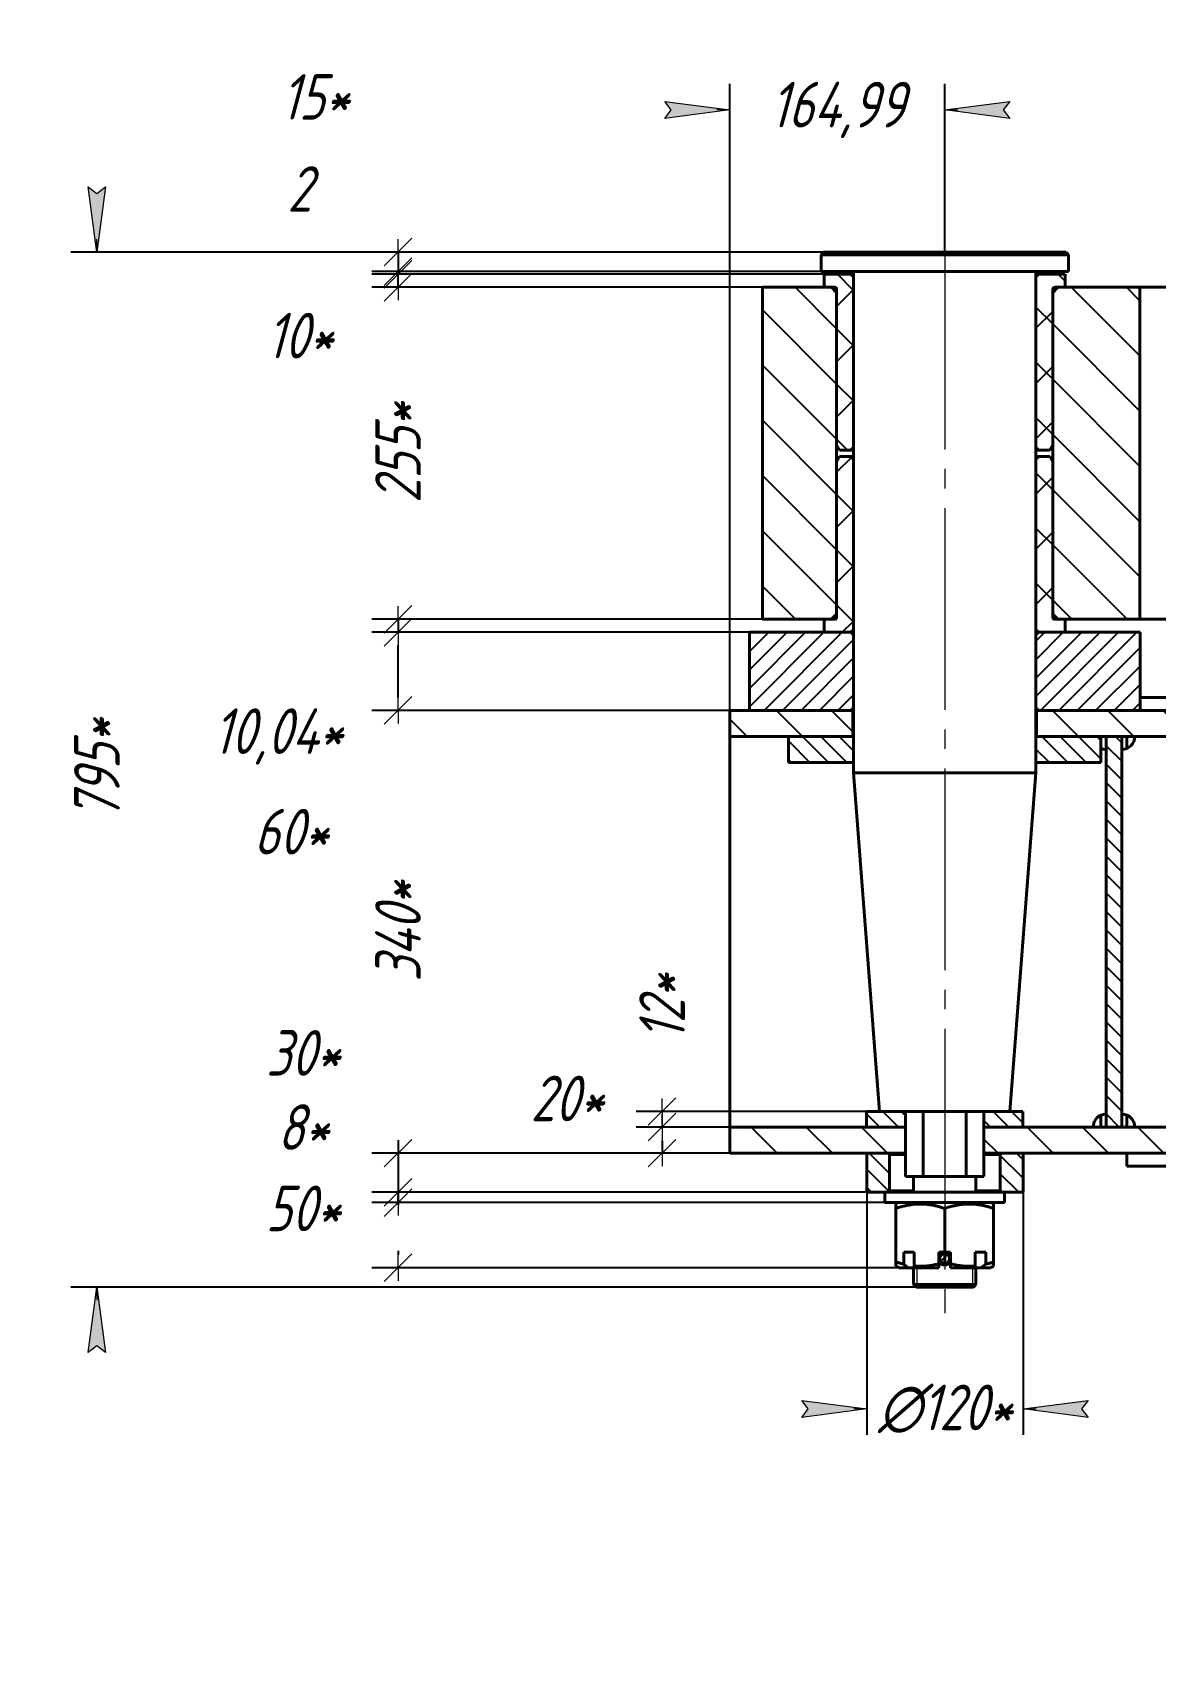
# Model space of a CAD drawing. Header units: millimetres. Extents: x 0 to 841, y 0 to 594.
# Drawn here: x 543.7 to 629.9, y 318.3 to 444 of the extents above; entities that cross this region are included whole.
import ezdxf

# ---------------------------------------------------------------- set-up
doc = ezdxf.new("R2010")
doc.units = ezdxf.units.MM
for name, pattern in [('K5LT_AXLED', [19.99626350402832, 15.49626350402832, -1.5, 1.5, -1.5]), ('K5LT_BASIC', [0]), ('K5LT_THIN', [0])]:
    doc.linetypes.add(name, pattern=pattern)
doc.layers.add('Системный слой', color=7, linetype='Continuous')
doc.styles.add('KDIMTEXTSTYLE', font='GOST_AU.SHX', dxfattribs={"width": 0.96, "oblique": 15, "height": 5})
doc.dimstyles.new('KDIMSTYLE (0.10)', dxfattribs={"dimtxt": 5, "dimasz": 1, "dimexe": 2, "dimexo": 0.0625, "dimgap": 1, "dimtad": 1, "dimlfac": 10, "dimtxsty": 'KDIMTEXTSTYLE', "dimsah": 1, "dimcen": 0.09, "dimdle": 1, "dimadec": 0, "dimazin": 0, "dimtfac": 0.667, "dimtmove": 0, "dimatfit": 3, "dimfxl": 1, "dimtvp": 1, "dimtolj": 1, "dimtzin": 0, "dimarcsym": 0})
pattern_1 = [(135, (0, 0), (-0.7071067811865476, -0.7071067811865475), [])]
pattern_2 = [(135, (0, 0), (-2.121320343559643, -2.121320343559642), [])]
pattern_3 = [(45, (0, 0), (-2.121320343559643, 2.121320343559643), []), (135, (0, 0), (-2.121320343559643, -2.121320343559642), [])]

# ---------------------------------------------------------------- blocks, each defined once
blk = doc.blocks.new('U604')
at = {"layer": 'Системный слой', "color": 150, "linetype": 'K5LT_BASIC', "lineweight": 40, "true_color": 0x0080ff}
for p, q in [((609.9824964938376, 353.9140062502722), (609.982266411912, 353.736290754435)), ((609.982730612839, 354.030351079581), (609.9824964938376, 353.9140062502722)), ((609.9829673925478, 354.0712271322868), (609.982730612839, 354.030351079581)), ((609.9832044392383, 354.0305269236929), (609.9829673925478, 354.0712271322868)), ((609.9834388172602, 353.9141714014526), (609.9832044392383, 354.0305269236929)), ((609.9836691570817, 353.736290754435), (609.9834388172602, 353.9141714014526))]:
    blk.add_line(p, q, dxfattribs=at)
blk = doc.blocks.new('U605')
at = {"layer": 'Системный слой', "color": 150, "linetype": 'K5LT_BASIC', "lineweight": 40, "true_color": 0x0080ff}
for p, q in [((613.403625024394, 350.2613383481492), (613.4849591561409, 350.2604210541931)), ((613.4849591561409, 350.2604210541931), (613.5599782823479, 350.2562277893883)), ((613.5599782823479, 350.2562277893883), (613.6244571879242, 350.244086505656))]:
    blk.add_line(p, q, dxfattribs=at)
blk = doc.blocks.new('U606')
at = {"layer": 'Системный слой', "color": 150, "linetype": 'K5LT_BASIC', "lineweight": 40, "true_color": 0x0080ff}
for p, q in [((613.4008560385176, 349.5113617981105), (613.4821947262149, 349.5116784882807)), ((613.4821947262149, 349.5116784882807), (613.557242770612, 349.5153176905746)), ((613.557242770612, 349.5153176905746), (613.6218095706502, 349.5269825250742))]:
    blk.add_line(p, q, dxfattribs=at)
blk = doc.blocks.new('U607')
at = {"layer": 'Системный слой', "color": 150, "linetype": 'K5LT_BASIC', "lineweight": 40, "true_color": 0x0080ff}
for p, q in [((613.9066748716086, 349.5140556906243), (613.8424779805881, 349.5261677959586)), ((613.9813377985685, 349.5098487938144), (613.9066748716086, 349.5140556906243)), ((614.0623111284563, 349.5089205012624), (613.9813377985685, 349.5098487938144))]:
    blk.add_line(p, q, dxfattribs=at)
blk = doc.blocks.new('U608')
at = {"layer": 'Системный слой', "color": 150, "linetype": 'K5LT_BASIC', "lineweight": 40, "true_color": 0x0080ff}
for p, q in [((613.9094101756358, 350.2549095158586), (613.8451255978622, 350.2432717765345)), ((613.9841021312292, 350.2585649799909), (613.9094101756358, 350.2549095158586)), ((614.0650801081925, 350.2588953326511), (613.9841021312292, 350.2585649799909))]:
    blk.add_line(p, q, dxfattribs=at)
blk = doc.blocks.new('U609')
at = {"layer": 'Системный слой', "color": 150, "linetype": 'K5LT_BASIC', "lineweight": 40, "true_color": 0x0080ff}
for p, q in [((606.6829702270766, 391.9794804204255), (606.7329675877276, 391.9794804204255)), ((620.7329675877276, 391.9794804204255), (620.7829649483784, 391.9794804204255))]:
    blk.add_line(p, q, dxfattribs=at)
blk = doc.blocks.new('U610')
at = {"layer": 'Системный слой', "color": 150, "linetype": 'K5LT_BASIC', "lineweight": 40, "true_color": 0x0080ff}
for p, q in [((606.7329675877276, 425.4794804204708), (606.5329701720901, 425.4794804204708)), ((620.932965003365, 425.4794804204708), (620.7329675877276, 425.4794804204708))]:
    blk.add_line(p, q, dxfattribs=at)
blk = doc.blocks.new('U611')
at = {"layer": 'Системный слой', "color": 150, "linetype": 'K5LT_BASIC', "lineweight": 40, "true_color": 0x0080ff}
for p, q in [((606.7329675877276, 411.9794804204708), (606.5329701720901, 411.9794804204708)), ((620.932965003365, 411.9794804204708), (620.7329675877276, 411.9794804204708))]:
    blk.add_line(p, q, dxfattribs=at)
blk = doc.blocks.new('U612')
at = {"layer": 'Системный слой', "color": 150, "linetype": 'K5LT_BASIC', "lineweight": 40, "true_color": 0x0080ff}
for p, q in [((606.5329701720901, 411.4794804204139), (606.7329675877276, 411.4794804204139)), ((620.7329675877276, 411.4794804204139), (620.932965003365, 411.4794804204139))]:
    blk.add_line(p, q, dxfattribs=at)
blk = doc.blocks.new('U613')
at = {"layer": 'Системный слой', "color": 150, "linetype": 'K5LT_BASIC', "lineweight": 40, "true_color": 0x0080ff}
for p, q in [((605.032969726512, 398.9836327774145), (605.3091846026118, 398.9836327774145)), ((622.1567505728432, 398.9836327774145), (622.4329654489466, 398.9836327774145))]:
    blk.add_line(p, q, dxfattribs=at)
blk = doc.blocks.new('U614')
at = {"layer": 'Системный слой', "color": 150, "linetype": 'K5LT_BASIC', "lineweight": 40, "true_color": 0x0080ff}
for p, q in [((625.7338215205777, 389.0629652815686), (625.7338215206722, 389.9794804204256)), ((625.7338215206722, 359.9794804204256), (625.7338215205777, 360.8959955592825))]:
    blk.add_line(p, q, dxfattribs=at)
blk = doc.blocks.new('U615')
at = {"layer": 'Системный слой', "color": 150, "linetype": 'K5LT_BASIC', "lineweight": 40, "true_color": 0x0080ff}
for p, q in [((627.7338215206722, 389.9794804204256), (627.733821520907, 389.0629652814438)), ((627.733821520907, 360.8959955594073), (627.7338215206722, 359.9794804204256))]:
    blk.add_line(p, q, dxfattribs=at)
blk = doc.blocks.new('U618')
at = {"layer": 'Системный слой', "color": 150, "linetype": 'K5LT_BASIC', "lineweight": 40, "true_color": 0x0080ff}
for p, q in [((611.3329675877275, 356.0794804204773), (611.3329675877275, 354.9794804204805)), ((611.3329675877275, 349.179480420447), (611.3329675877275, 347.8794804204772))]:
    blk.add_line(p, q, dxfattribs=at)
blk = doc.blocks.new('U619')
at = {"layer": 'Системный слой', "color": 150, "linetype": 'K5LT_BASIC', "lineweight": 40, "true_color": 0x0080ff}
for p, q in [((616.1329675877275, 356.0794804204773), (616.1329675877275, 354.9794804204805)), ((616.1329675877275, 349.179480420447), (616.1329675877275, 347.8794804204772))]:
    blk.add_line(p, q, dxfattribs=at)
blk = doc.blocks.new('U620')
at = {"layer": 'Системный слой', "color": 150, "linetype": 'K5LT_BASIC', "lineweight": 40, "true_color": 0x0080ff}
for radius, start, end in [(0.5000000000000001, 98.62048777424258, 153.8135544951036), (0.5, 206.1864455048964, 334.5068987248156), (0.4999999999999999, 25.4931012751815, 81.3795122252397)]:
    blk.add_arc((613.7329675877276, 349.8851289968872), radius, start, end, dxfattribs=at)
blk = doc.blocks.new('U621')
at = {"layer": 'Системный слой', "color": 150, "linetype": 'K5LT_BASIC', "lineweight": 40, "true_color": 0x0080ff}
for p, q in [((633.2338215208861, 356.9794804204039), (627.733821520907, 356.9794804204039)), ((653.733821520907, 356.9794804204039), (648.2338215208861, 356.9794804204039))]:
    blk.add_line(p, q, dxfattribs=at)
blk = doc.blocks.new('U623')
at = {"layer": 'Системный слой', "color": 150, "linetype": 'K5LT_BASIC', "lineweight": 40, "true_color": 0x0080ff}
for p, q in [((628.7338215208853, 392.9794804204039), (633.2338215208861, 392.9794804204039)), ((648.2338215208861, 392.9794804204038), (653.733821520907, 392.9794804204039))]:
    blk.add_line(p, q, dxfattribs=at)
blk = doc.blocks.new('KDIMARROW_01')
at = {"layer": 'Системный слой'}
blk.add_hatch(color=0, dxfattribs=at).paths.add_polyline_path([(0, 0), (-5, 0.658262491226197), (-4.5, 5.51091059616309e-16), (-5, -0.6582624912261956)])
at = {"layer": 'Системный слой', "color": 0, "linetype": 'K5LT_THIN', "lineweight": 18}
for p, q in [((-4.5, 5.51091059616309e-16), (-5, 0.658262491226197)), ((-5, 0.658262491226197), (0, 0)), ((0, 0), (-5, -0.6582624912261956)), ((-5, -0.6582624912261956), (-4.5, 5.51091059616309e-16)), ((0, 0), (-1, 0))]:
    blk.add_line(p, q, dxfattribs=at)
blk = doc.blocks.new('KDIMARROW_13')
at = {"layer": 'Системный слой', "color": 0, "linetype": 'K5LT_THIN', "lineweight": 18}
for p, q in [((-1.060500025749206, 1.060500025749207), (1.060500025749206, -1.060500025749207)), ((0, 0), (-1, 0)), ((0, 0), (1, -1.224646799147353e-16))]:
    blk.add_line(p, q, dxfattribs=at)

msp = doc.modelspace()

# ---------------------------------------------------------------- hatches: boundary and pattern name
at = {"layer": 'Системный слой'}
h = msp.add_hatch(dxfattribs=at)
h.set_pattern_fill('', angle=45, style=0, pattern_type=0)
h.set_pattern_definition(pattern_3)
h.paths.add_polyline_path([(606.7329675877276, 425.2794830786714), (606.666301782283, 425.346148859039), (606.5996359770726, 425.4128146396409), (606.5329701720901, 425.4794804204708), (604.4829695993394, 425.4794804204708), (604.4829695993394, 424.4794804204708), (605.2729697871849, 424.4794804204708), (605.3529664269246, 424.4580463792354), (605.4115332674263, 424.3994814076502), (605.4329698295842, 424.3194804204708), (605.4329698295842, 412.3794804204708), (605.5099498865634, 412.2461470869641), (605.5869299438402, 412.1128137536291), (605.663910001423, 411.9794804204708), (606.5329701720901, 411.9794804204708), (606.5996359771558, 412.0461462013838), (606.6663017824492, 412.1128119820689), (606.7329675877276, 412.1794777625197)])
h.paths.add_polyline_path([(620.7329675877276, 412.1794777622703), (620.7996333931721, 412.1128119819026), (620.8662991983825, 412.0461462013006), (620.932965003365, 411.9794804204708), (621.8020251740321, 411.9794804204708), (621.8790052316149, 412.1128137536291), (621.9559852888917, 412.2461470869641), (622.0329653458709, 412.3794804204708), (622.0329653458709, 424.3194804204708), (622.0544019080288, 424.3994814076502), (622.1129687485305, 424.4580463792354), (622.1929653882701, 424.4794804204708), (622.9829655761157, 424.4794804204708), (622.9829655761157, 425.4794804204708), (620.932965003365, 425.4794804204708), (620.7329675877276, 425.2794830784217)])
h = msp.add_hatch(dxfattribs=at)
h.set_pattern_fill('', angle=135, style=0, pattern_type=0)
h.set_pattern_definition(pattern_2)
h.paths.add_polyline_path([(622.4329654489464, 398.9836327774145), (628.7329702459308, 398.9836327774145), (628.7329702459308, 424.4836327774145), (622.4329654489464, 424.4836327774145), (622.2996320817899, 424.3502994435464), (622.1662987141071, 424.2169661102046), (622.0329653458726, 424.0836327774145), (622.0329653458726, 399.3836327774145), (622.1662987141071, 399.2502994446244), (622.2996320817899, 399.1169661112826)])
h.paths.add_polyline_path([(599.7329689168298, 398.9836327774145), (605.032969726512, 398.9836327774145), (605.1663030936685, 399.1169661112826), (605.2996364613514, 399.2502994446244), (605.4329698295859, 399.3836327774145), (605.4329698295859, 424.0836327774145), (605.2996364613514, 424.2169661102046), (605.1663030936685, 424.3502994435464), (605.032969726512, 424.4836327774145), (599.7329689168298, 424.4836327774145)])
h = msp.add_hatch(dxfattribs=at)
h.set_pattern_fill('', angle=45, style=0, pattern_type=0)
h.set_pattern_definition(pattern_3)
h.paths.add_polyline_path([(620.7329675877276, 398.1794777622134), (620.7996333931721, 398.1128119818458), (620.8662991983824, 398.0461462012437), (620.932965003365, 397.9794804204139), (622.9829655761157, 397.9794804204139), (622.9829655761157, 398.9794804204139), (622.1929653882701, 398.9794804204139), (622.1129687485305, 399.0009144616493), (622.0544019080288, 399.0594794332345), (622.0329653458709, 399.1394804204139), (622.0329653458709, 411.0794804204139), (621.9559852888916, 411.2128137539207), (621.8790052316149, 411.3461470872556), (621.8020251740321, 411.4794804204139), (620.932965003365, 411.4794804204139), (620.8662991982992, 411.4128146395008), (620.7996333930055, 411.3461488588155), (620.7329675877276, 411.2794830783645)])
h.paths.add_polyline_path([(606.7329675877276, 411.2794830786145), (606.5329701720901, 411.4794804204139), (605.663910001423, 411.4794804204139), (605.5869299438402, 411.3461470872556), (605.5099498865634, 411.2128137539207), (605.4329698295842, 411.0794804204139), (605.4329698295842, 399.1394804204139), (605.4115332674263, 399.0594794332345), (605.3529664269246, 399.0009144616493), (605.2729697871849, 398.9794804204139), (604.4829695993394, 398.9794804204139), (604.4829695993394, 397.9794804204139), (606.5329701720901, 397.9794804204139), (606.5996359771558, 398.0461462013269), (606.6663017824492, 398.1128119820121), (606.7329675877276, 398.1794777624629)])
h = msp.add_hatch(dxfattribs=at)
h.set_pattern_fill('', angle=45, style=0, pattern_type=0)
h.set_pattern_definition([(45, (0, 0), (-0.7071067811865476, 0.7071067811865476), [])])
h.paths.add_polyline_path([(628.7338215208853, 397.9794804204255), (620.9338215208853, 397.9794804204255), (620.7338215208853, 397.7794804204255), (620.7338215208853, 392.1794804204255), (620.9338215208853, 391.9794804204255), (628.7338215208853, 391.9794804204255)])
h.paths.add_polyline_path([(606.7329675877276, 397.7803343535832), (606.5338215208852, 397.9794804204255), (598.7338215208853, 397.9794804204255), (598.7338215208853, 391.9794804204255), (606.5338215208852, 391.9794804204255), (606.7329675877276, 392.1786264872678)])
h = msp.add_hatch(dxfattribs=at)
h.set_pattern_fill('', angle=135, style=0, pattern_type=0)
h.set_pattern_definition(pattern_2)
h.paths.add_polyline_path([(664.2338215208853, 391.9794804204255), (620.7829649483784, 391.9794804204255), (620.7829649483784, 389.9794804204255), (664.2338215208853, 389.9794804204255)])
h.paths.add_polyline_path([(606.6829702270766, 391.9794804204255), (597.2338215208762, 391.9794804204255), (597.2338215208672, 389.9794804204255), (606.6829702270766, 389.9794804204255)])
h = msp.add_hatch(dxfattribs=at)
h.set_pattern_fill('', angle=135, style=0, pattern_type=0)
h.set_pattern_definition(pattern_1)
h.paths.add_polyline_path([(620.7329675877276, 387.9794804204255), (625.7329675877276, 387.9794804204255), (625.7329675877276, 389.9794804204255), (620.7329675877276, 389.9794804204255)])
h.paths.add_polyline_path([(606.7329675877276, 389.9794804204255), (601.7329675877276, 389.9794804204255), (601.7329675877276, 387.9794804204255), (606.7329675877276, 387.9794804204255)])
h = msp.add_hatch(dxfattribs=at)
h.set_pattern_fill('', angle=135, style=0, pattern_type=0)
h.set_pattern_definition(pattern_1)
h.paths.add_polyline_path([(627.3338215208853, 389.9794804204255), (626.1338215208852, 389.9794804204255), (626.1338215208852, 359.9794804204255), (627.3338215208853, 359.9794804204255)])
h = msp.add_hatch(dxfattribs=at)
h.set_pattern_fill('', angle=135, style=0, pattern_type=0)
h.set_pattern_definition(pattern_1)
h.paths.add_polyline_path([(619.7338215208853, 361.1794804204255), (616.8338215208853, 361.1794804204255), (616.7338215208853, 361.0794804204255), (616.7338215208853, 360.0794804204255), (616.8338215208853, 359.9794804204255), (619.7338215208853, 359.9794804204255)])
h.paths.add_polyline_path([(610.6338215208852, 361.1794804204255), (607.7338215208853, 361.1794804204255), (607.7338215208853, 359.9794804204255), (610.6338215208852, 359.9794804204255), (610.7329675877276, 360.0786264872678), (610.7329675877276, 361.0803343535832)])
h = msp.add_hatch(dxfattribs=at)
h.set_pattern_fill('', angle=135, style=0, pattern_type=0)
h.set_pattern_definition(pattern_2)
h.paths.add_polyline_path([(664.2338215208853, 359.9794804204255), (616.7490648374153, 359.9794804204255), (616.7490648374153, 357.9794804204255), (664.2338215208853, 357.9794804204255)])
h.paths.add_polyline_path([(610.7329675877276, 359.9794804204255), (597.2338215208762, 359.9794804204255), (597.2338215208672, 357.9794804204255), (610.7329675877276, 357.9794804204255)])
h = msp.add_hatch(dxfattribs=at)
h.set_pattern_fill('', angle=135, style=0, pattern_type=0)
h.set_pattern_definition(pattern_1)
h.paths.add_polyline_path([(607.7492934219716, 354.9794804204106), (609.3993930649518, 354.9794804204106), (609.4327287124937, 355.0128137841972), (609.4660643900861, 355.0461471179313), (609.4994000989309, 355.0794804204106), (609.4994000989309, 357.8794804204106), (609.4660643900861, 357.91281372289), (609.4327287124937, 357.9461470566239), (609.3993930649518, 357.9794804204106), (607.7492934219716, 357.9794804204106)])
h.paths.add_polyline_path([(618.0990413912313, 354.9794804204106), (619.7491410342116, 354.9794804204106), (619.7491410342116, 357.9794804204106), (618.0990413912313, 357.9794804204106), (618.0657057436895, 357.9461470566239), (618.0323700660971, 357.91281372289), (617.9990343572522, 357.8794804204106), (617.9990343572522, 355.0794804204106), (618.0323700660971, 355.0461471179313), (618.0657057436895, 355.0128137841972)])
h = msp.add_hatch(dxfattribs=at)
h.set_pattern_fill('', angle=45, style=0, pattern_type=0)
h.set_pattern_definition([(45, (0, 0), (-0.3535533905932738, 0.3535533905932738), [])])
h.paths.add_polyline_path([(613.7325830539306, 349.5101278606651), (613.9616413210899, 349.5871493527696), (614.0961492136042, 349.7879169468961), (614.0802470982446, 350.0290540919549), (613.9205389468298, 350.2104192109046), (613.7353521076178, 350.2601227488755)])
h.paths.add_polyline_path([(613.734352114572, 350.2601264409465), (613.5052938474126, 350.183104948842), (613.3707859548983, 349.9823373547155), (613.3866880702578, 349.7412002096567), (613.5463962216727, 349.5598350907069), (613.7315830608848, 349.5101315527361)])

# ---------------------------------------------------------------- linework, layer by layer
at = {"layer": 'Системный слой', "color": 150, "linetype": 'K5LT_BASIC', "lineweight": 40, "true_color": 0x0080ff}
for p, q in [((604.2329675877276, 426.9794804204773), (604.4329675877275, 427.1794804204773)), ((604.2329675877276, 426.9794804204773), (604.2329675877276, 425.6794804204773)), ((623.2329675877276, 426.9794804204773), (604.2329675877276, 426.9794804204773)), ((623.0329675877275, 427.1794804204773), (604.4329675877275, 427.1794804204773)), ((623.2329675877276, 426.9794804204773), (623.0329675877275, 427.1794804204773)), ((623.2329675877276, 426.9794804204773), (623.2329675877276, 425.6794804204773)), ((623.2329675877276, 425.6794804204773), (604.2329675877276, 425.6794804204773)), ((604.4829695993394, 425.4794804204708), (604.4829695993394, 424.4794804204708)), ((606.5329701720901, 425.4794804204708), (604.4829695993394, 425.4794804204708)), ((606.7329702459291, 425.2794804204708), (606.5329701720901, 425.4794804204708)), ((606.7329675877276, 425.5194804204773), (606.7329675877276, 387.1794804204773)), ((606.7329702459291, 412.1794804204708), (606.7329702459291, 425.2794804204708)), ((620.732964929526, 425.2794804204708), (620.932965003365, 425.4794804204708)), ((620.732964929526, 412.1794804204708), (620.732964929526, 425.2794804204708)), ((620.7329675877276, 425.5194804204773), (620.7329675877276, 387.1794804204773)), ((622.9829655761157, 425.4794804204708), (620.932965003365, 425.4794804204708)), ((622.9829655761157, 425.4794804204708), (622.9829655761157, 424.4794804204708)), ((599.7329689168298, 424.4836327774145), (599.7329689168298, 398.9836327774145)), ((599.7329689168298, 424.4836327774145), (605.032969726512, 424.4836327774145)), ((604.4829695993394, 424.4794804204708), (605.2729697871849, 424.4794804204708)), ((605.4329698295859, 424.0836327774145), (605.032969726512, 424.4836327774145)), ((605.4329698295842, 424.3194804204708), (605.4329698295842, 412.3794804204708)), ((605.4329698295859, 424.0836327774145), (605.4329698295859, 399.3836327774145)), ((622.0329653458726, 424.0836327774145), (622.4329654489466, 424.4836327774145)), ((622.0329653458709, 424.3194804204708), (622.0329653458709, 412.3794804204708)), ((622.0329653458726, 424.0836327774145), (622.0329653458726, 399.3836327774145)), ((622.1929653882701, 424.4794804204708), (622.9829655761157, 424.4794804204708)), ((622.4329654489466, 424.4836327774145), (628.7329702459308, 424.4836327774145)), ((628.7329702459308, 424.4836327774145), (628.7329702459308, 398.9836327774145)), ((635.7329675877293, 424.4836327774145), (628.7329702459308, 424.4836327774145)), ((605.663910001423, 411.9794804204708), (605.4329698295842, 412.3794804204708)), ((605.663910001423, 411.4794804204139), (605.4329698295842, 411.0794804204139)), ((605.663910001423, 411.9794804204708), (606.5329701720901, 411.9794804204708)), ((606.5329701720901, 411.4794804204139), (605.663910001423, 411.4794804204139)), ((606.7329702459291, 412.1794804204708), (606.5329701720901, 411.9794804204708)), ((606.7329702459291, 411.2794804204139), (606.5329701720901, 411.4794804204139)), ((606.7329702459291, 411.2794804204139), (606.7329702459291, 398.1794804204139)), ((620.732964929526, 412.1794804204708), (620.932965003365, 411.9794804204708)), ((620.732964929526, 411.2794804204139), (620.932965003365, 411.4794804204139)), ((620.732964929526, 411.2794804204139), (620.732964929526, 398.1794804204139)), ((620.932965003365, 411.9794804204708), (621.8020251740321, 411.9794804204708)), ((621.8020251740321, 411.4794804204139), (620.932965003365, 411.4794804204139)), ((621.8020251740321, 411.9794804204708), (622.0329653458709, 412.3794804204708)), ((621.8020251740321, 411.4794804204139), (622.0329653458709, 411.0794804204139)), ((605.4329698295842, 399.1394804204139), (605.4329698295842, 411.0794804204139)), ((622.0329653458709, 399.1394804204139), (622.0329653458709, 411.0794804204139)), ((599.7329689168298, 398.9836327774145), (605.032969726512, 398.9836327774145)), ((604.4829695993394, 397.9794804204139), (604.4829695993394, 398.9794804204139)), ((605.2729697871849, 398.9794804204139), (604.4829695993394, 398.9794804204139)), ((605.4329698295859, 399.3836327774145), (605.032969726512, 398.9836327774145)), ((622.0329653458726, 399.3836327774145), (622.4329654489466, 398.9836327774145)), ((622.9829655761157, 398.9794804204139), (622.1929653882701, 398.9794804204139)), ((622.4329654489466, 398.9836327774145), (628.7329702459308, 398.9836327774145)), ((622.9829655761157, 397.9794804204139), (622.9829655761157, 398.9794804204139)), ((635.7329675877293, 398.9836327774145), (628.7329702459308, 398.9836327774145)), ((598.7338215208853, 397.9794804204255), (598.7338215208853, 391.9794804204255)), ((598.7338215208853, 397.9794804204255), (606.5338215208853, 397.9794804204255)), ((604.4829695993394, 397.9794804204139), (606.5329701720901, 397.9794804204139)), ((606.7329702459291, 398.1794804204139), (606.5329701720901, 397.9794804204139)), ((606.5338215208853, 397.9794804204255), (606.7329675877276, 397.7803343535833)), ((606.7329675877276, 397.9794804204255), (606.5338215208853, 397.9794804204255)), ((620.732964929526, 398.1794804204139), (620.932965003365, 397.9794804204139)), ((620.7329675877276, 397.9794804204255), (620.932965003365, 397.9794804204139)), ((620.7338215208853, 397.7794804204255), (620.7329675877276, 397.7794804204255)), ((620.9338215208853, 397.9794804204255), (620.7338215208853, 397.7794804204255)), ((620.7338215208853, 392.1794804204255), (620.7338215208853, 397.7794804204255)), ((620.932965003365, 397.9794804204139), (622.9829655761157, 397.9794804204139)), ((620.9338215208853, 397.9794804204255), (628.7338215208853, 397.9794804204255)), ((628.7338215208853, 397.9794804204255), (628.7338215208853, 391.9794804204255)), ((597.2338215208762, 391.9794804204255), (606.6829702270766, 391.9794804204255)), ((597.2338215208762, 391.9794804204255), (597.2338215208853, 389.9794804204255)), ((598.7338215208853, 391.9794804204255), (606.5338215208853, 391.9794804204255)), ((606.5338215208853, 391.9794804204255), (606.7329675877276, 392.1786264872677)), ((606.6829702270766, 391.9794804204255), (606.6829702270766, 389.9794804204255)), ((620.7338215208853, 392.1794804204255), (620.7329675877276, 392.1794804204255)), ((620.9338215208853, 391.9794804204255), (620.7338215208853, 392.1794804204255)), ((620.7829649483784, 391.9794804204255), (620.7829649483784, 389.9794804204255)), ((620.7829649483784, 391.9794804204255), (664.2338215208853, 391.9794804204255)), ((620.9338215208853, 391.9794804204255), (628.7338215208853, 391.9794804204255)), ((597.2338215208853, 389.9794804204255), (606.6829702270766, 389.9794804204255)), ((597.2338215208853, 389.9794804204255), (597.2338215208853, 359.9794804204255)), ((601.7329675877274, 389.9794804204255), (606.7329702459291, 389.9794804204255)), ((601.7329675877274, 389.9794804204255), (601.7329675877274, 387.9794804204255)), ((606.7329702459291, 389.9794804204255), (606.7329702459291, 387.9794804204255)), ((620.7329649295259, 389.9794804204255), (620.7329649295259, 387.9794804204255)), ((620.7329649295259, 389.9794804204255), (625.7329675877276, 389.9794804204255)), ((620.7829649483784, 389.9794804204255), (664.2338215208853, 389.9794804204255)), ((625.7329675877276, 387.9794804204255), (625.7329675877276, 389.9794804204255)), ((626.1338215208852, 359.9794804204255), (626.1338215208852, 389.9794804204255)), ((627.3338215208853, 389.9794804204255), (626.1338215208852, 389.9794804204255)), ((627.3338215208853, 359.9794804204255), (627.3338215208853, 389.9794804204255)), ((601.7329675877274, 387.9794804204255), (606.7329702459291, 387.9794804204255)), ((620.7329649295259, 387.9794804204255), (625.7329675877276, 387.9794804204255)), ((606.7329675877276, 387.1794804204773), (608.7329675877276, 361.1794804204773)), ((620.7329675877276, 387.1794804204773), (606.7329675877276, 387.1794804204773)), ((620.7329675877276, 387.1794804204773), (618.7329675877276, 361.1794804204773)), ((607.7338215208853, 361.1794804204255), (607.7338215208853, 359.9794804204255)), ((607.7338215208853, 361.1794804204255), (608.7329675877276, 361.1794804204773)), ((618.7329675877276, 361.1794804204773), (608.7329675877276, 361.1794804204773)), ((610.6338215208852, 361.1794804204255), (610.7329675877276, 361.0803343535832)), ((610.7329675877276, 361.1794804204773), (610.7329675877276, 356.1794804204773)), ((612.0746551925498, 361.1794804204773), (612.0746551925498, 356.1794804204773)), ((615.3912799829052, 361.1794804204773), (615.3912799829052, 356.1794804204773)), ((616.7329675877276, 361.1794804204773), (616.7329675877276, 356.1794804204773)), ((616.7329675877276, 361.0794804204255), (616.7338215208853, 361.0794804204255)), ((616.8338215208853, 361.1794804204255), (616.7338215208853, 361.0794804204255)), ((616.7338215208853, 361.0794804204255), (616.7338215208853, 360.0794804204255)), ((618.7329675877276, 361.1794804204773), (619.7338215208853, 361.1794804204255)), ((619.7338215208853, 361.1794804204255), (619.7338215208853, 359.9794804204255)), ((597.2338215208853, 359.9794804204255), (610.7329675877274, 359.9794804204255)), ((597.2338215208853, 359.9794804204255), (597.2338215208762, 357.9794804204255)), ((607.7338215208853, 359.9794804204255), (610.6338215208852, 359.9794804204255)), ((610.6338215208852, 359.9794804204255), (610.7329675877276, 360.0786264872678)), ((616.7329675877276, 360.0794804204255), (616.7338215208853, 360.0794804204255)), ((616.7329675877276, 359.9794804204255), (616.7490648374153, 359.9794804204255)), ((616.8338215208853, 359.9794804204255), (616.7338215208853, 360.0794804204255)), ((616.7490648374153, 359.9794804204255), (616.7490648374153, 357.9794804204255)), ((616.7490648374153, 359.9794804204255), (664.2338215208853, 359.9794804204255)), ((616.8338215208853, 359.9794804204255), (619.7338215208853, 359.9794804204255)), ((626.1338215208852, 359.9794804204255), (627.3338215208853, 359.9794804204255)), ((597.2338215208762, 357.9794804204255), (610.7329675877276, 357.9794804204255)), ((607.7492934219716, 357.9794804204106), (609.3993930649519, 357.9794804204106)), ((607.7492934219716, 357.9794804204106), (607.7492934219716, 354.9794804204106)), ((609.4994000989309, 357.8794804204106), (609.3993930649519, 357.9794804204106)), ((609.4994000989309, 357.8794804204106), (609.4994000989309, 355.0794804204106)), ((609.4994000989309, 357.8794804204106), (610.7329675877276, 357.8794804204106)), ((616.7329675877276, 357.9794804204255), (616.7490648374153, 357.9794804204255)), ((616.7329675877276, 357.8794804204106), (617.9990343572522, 357.8794804204106)), ((616.7490648374153, 357.9794804204255), (664.2338215208853, 357.9794804204255)), ((617.9990343572522, 357.8794804204106), (618.0990413912313, 357.9794804204106)), ((617.9990343572522, 357.8794804204106), (617.9990343572522, 355.0794804204106)), ((618.0990413912313, 357.9794804204106), (619.7491410342116, 357.9794804204106)), ((619.7491410342116, 357.9794804204106), (619.7491410342116, 354.9794804204106)), ((627.733821520907, 356.9794804204039), (627.733821520907, 357.9794804204255)), ((612.0746551925498, 356.1794804204773), (610.7329675877276, 356.1794804204773)), ((612.0746551925498, 356.1794804204773), (613.7329675877276, 356.1794804204773)), ((613.7329675877276, 356.1794804204773), (615.3912799829052, 356.1794804204773)), ((616.7329675877276, 356.1794804204773), (615.3912799829052, 356.1794804204773)), ((607.7492934219716, 354.9794804204106), (609.1329675877275, 354.9794804204805)), ((609.1329675877275, 354.1794804204805), (609.1329675877275, 354.9794804204805)), ((609.1329675877275, 354.9794804204805), (618.3329675877276, 354.9794804204805)), ((609.4994000989309, 355.0794804204106), (609.3993930649519, 354.9794804204106)), ((609.4994000989309, 355.0794804204106), (611.3329675877275, 355.0794804204106)), ((616.1329675877275, 355.0794804204106), (617.9990343572522, 355.0794804204106)), ((617.9990343572522, 355.0794804204106), (618.0990413912313, 354.9794804204106)), ((618.3329675877276, 354.1794804204805), (618.3329675877276, 354.9794804204805)), ((618.3329675877276, 354.9794804204805), (619.7491410342116, 354.9794804204106)), ((609.1329675877275, 354.1794804204805), (618.3329675877276, 354.1794804204805)), ((609.982266411912, 353.736290754435), (609.982266411912, 349.6226700864589)), ((610.1704675877276, 354.179480420447), (609.9829673925478, 354.0712271322868)), ((609.9836691570817, 353.736290754435), (609.9836691570817, 349.6226700864589)), ((613.7343703328974, 353.736290754435), (613.7343703328974, 350.379480420447)), ((617.2954675877276, 354.179480420447), (617.4829677854353, 354.0712271308266)), ((617.4836687635429, 353.736290754435), (617.4836687635429, 349.6226700864589)), ((609.9828220069426, 350.379480420447), (609.9831135620511, 350.379480420447)), ((609.9828220069426, 350.379480420447), (609.9828220069426, 349.3032663351946)), ((609.9831135620511, 349.3032663351946), (609.9831135620511, 350.379480420447)), ((610.5851321068719, 350.379480420447), (611.3922009095122, 350.379480420447)), ((610.5851321068719, 350.379480420447), (610.5851321068719, 349.4482818841553)), ((611.3922009095122, 349.3099782601042), (611.3922009095122, 350.379480420447)), ((613.2842861917995, 350.379480420447), (613.7343703328974, 350.379480420447)), ((613.2842861917995, 350.379480420447), (613.2842861917995, 349.4869881699664)), ((613.7315830608848, 349.5101315527361), (613.734352114572, 350.2601264409465)), ((613.7353521076178, 350.2601227488755), (613.7325830539306, 349.5101278606651)), ((613.7343703328974, 350.379480420447), (614.1842861445749, 350.379480420447)), ((614.1816489836556, 350.1057757846456), (614.1816489836556, 349.6644822091289)), ((614.182257496463, 350.104534051315), (614.182257496463, 349.6657239424594)), ((614.1836776317674, 350.1016017577638), (614.1836776317674, 349.6686562360106)), ((614.1842861445749, 349.4869881699663), (614.1842861445749, 350.379480420447)), ((616.0756637955776, 350.379480420447), (616.0756637955776, 349.3099782601042)), ((616.0756637955776, 350.379480420447), (616.8824307581589, 350.379480420447)), ((616.8824307581589, 349.4482818841553), (616.8824307581589, 350.379480420447)), ((610.1988573310977, 349.179480420447), (610.1991488862062, 349.179480420447)), ((610.1991488862062, 349.179480420447), (610.9165857408057, 349.179480420447)), ((610.9165857408057, 349.179480420447), (611.553187971075, 349.179480420447)), ((611.553187971075, 349.179480420447), (613.2841124396191, 349.179480420447)), ((613.2841124396191, 349.179480420447), (613.2842861917995, 349.4869881699664)), ((614.1836776317674, 349.179480420447), (614.1841123923944, 349.179480420447)), ((614.1841123923944, 349.179480420447), (614.1842861445749, 349.4869881699663)), ((614.1841123923944, 349.179480420447), (615.9145723966534, 349.179480420447)), ((615.9145723966534, 349.179480420447), (616.5507623057341, 349.179480420447)), ((616.5507623057341, 349.179480420447), (617.2670778443575, 349.179480420447)), ((616.1329675877275, 347.8794804204772), (611.3329675877275, 347.8794804204772)), ((611.5329675877275, 347.6794804204772), (611.3329675877275, 347.8794804204772)), ((615.9329675877275, 347.6794804204772), (611.5329675877275, 347.6794804204772)), ((615.9329675877275, 347.6794804204772), (616.1329675877275, 347.8794804204772))]:
    msp.add_line(p, q, dxfattribs=at)
at = {"layer": 'Системный слой', "color": 30, "linetype": 'K5LT_AXLED', "lineweight": 18, "true_color": 0xff8000}
msp.add_line((613.7329675877276, 427.5194804204773), (613.7329675877276, 345.6794804204772), dxfattribs=at)
at = {"layer": 'Системный слой', "color": 7, "linetype": 'K5LT_THIN', "lineweight": 18}
for p, q in [((611.6036005264775, 349.179480420447), (611.6036005264775, 347.8794804204772)), ((615.8623346489775, 349.179480420447), (615.8623346489775, 347.8794804204772)), ((611.6036005264775, 347.6794804204772), (611.6036005264775, 347.8794804204772)), ((615.8623346489775, 347.6794804204772), (615.8623346489775, 347.8794804204772))]:
    msp.add_line(p, q, dxfattribs=at)
at = {"layer": 'Системный слой', "color": 150, "linetype": 'K5LT_BASIC', "lineweight": 40, "true_color": 0x0080ff}
for centre, radius, start, end in [((606.5729675877276, 425.5194804204773), 0.1600000000000002, 0, 90), ((620.8929675877275, 425.5194804204773), 0.1599999999999986, 90, 180.0000000000004), ((605.2729698036887, 424.3194803945753), 0.1600000258954786, 0, 90.00000590995612), ((622.1929653717665, 424.3194803945753), 0.1600000258955184, 89.99999409005812, 179.9999907268557), ((605.2729698036886, 399.1394804463094), 0.1600000258955127, 269.999994090052, 0), ((622.1929653717664, 399.1394804463094), 0.1600000258954729, 180.000009273128, 270.0000059099541), ((627.3338215208853, 389.9794804204255), 1, 270, 0), ((626.1338215208852, 389.9794804204255), 1, 246.36842717768, 270), ((626.1338215208852, 359.9794804204255), 1, 90, 180), ((627.3338215208853, 359.9794804204255), 1, 0, 90), ((611.2329675877274, 356.0794804204773), 0.1000000000000059, 0, 90), ((616.2329675877276, 356.0794804204773), 0.09999999999998802, 90, 180), ((613.7329675877274, 349.8851289968873), 0.3750000000000001, 89.78845940004177, 269.7884594000418), ((613.7339675807733, 349.8851253048161), 0.3750000000000001, 269.7884594000417, 89.78845940004173), ((895.8129554034523, 700.0176096933465), 451.542919701347, 230.9582564763189, 230.9845523490573), ((331.6166730757531, 700.2920850096243), 451.7802083532133, 308.9972914174437, 309.0235837593833)]:
    msp.add_arc(centre, radius, start, end, dxfattribs=at)
for points, knots in [([(613.7343703328974, 353.736290754435), (613.6273179691143, 353.7719681854111), (613.4385227910093, 353.8308720379727), (613.1655631228527, 353.9043166312096), (612.9557393068294, 353.9522631485475), (612.7816391449427, 353.9861471966379), (612.6429149970323, 354.0096998058988), (612.5102834054311, 354.0286827143893), (612.3849598402618, 354.0434717473083), (612.2683759234358, 354.054562213499), (612.1509658114502, 354.0629680114693), (612.0144051336929, 354.0694851551511), (611.8644876647741, 354.0721694661704), (611.7189171721456, 354.0698085575742), (611.5975554948283, 354.0645844719582), (611.4949801220891, 354.0580193408364), (611.3601431154248, 354.0466281439649), (611.1933946970303, 354.0275118306111), (610.9963327868494, 353.9973446318496), (610.7722589215514, 353.9549403867436), (610.4330610917575, 353.8765220408654), (610.1611432203858, 353.7954374724645), (609.9836691570817, 353.736290754435)], [0, 0, 0, 0, 2.019512405693296, 3.542365565582266, 5.077838021038463, 5.894643326410055, 6.741521569149415, 7.618433887669762, 8.31616949748484, 9.023966574733711, 9.737570173067915, 10.44705899085605, 11.49973994496978, 12.45334054538145, 13.08422069573622, 13.70002282665475, 14.31485543594733, 15.53447538444108, 16.736959419447, 17.91676492763158, 19.64723838382305, 23, 23, 23, 23]), ([(617.4836687635429, 353.736290754435), (617.3766564368567, 353.7719681854114), (617.1879318672898, 353.8308720379724), (616.9150742848071, 353.9043166312094), (616.7053289419364, 353.9522631485473), (616.5312938927182, 353.9861471966377), (616.3926216270079, 354.0096998058987), (616.2600396390185, 354.0286827143891), (616.1347629442922, 354.0434717473082), (616.0182226293206, 354.0545622134989), (615.9008564281827, 354.0629680114693), (615.7643468234966, 354.0694851551511), (615.614485423029, 354.0721694661704), (615.468969373102, 354.0698085575743), (615.3476530845005, 354.0645844719584), (615.2451160744838, 354.0580193408366), (615.1103294962462, 354.0466281439651), (614.9436434410012, 354.0275118306114), (614.7466552310776, 353.9973446318498), (614.5226651683852, 353.9549403867439), (614.1835941970353, 353.8765220408657), (613.9117780217096, 353.7954374724647), (613.7343703328974, 353.736290754435)], [0, 0, 0, 0, 2.019512405690333, 3.542365565577339, 5.077838021030871, 5.894643326401274, 6.741521569139615, 7.618433887659087, 8.316169497473627, 9.023966574722012, 9.737570173055847, 10.44705899084374, 11.49973994496982, 12.4533405453693, 13.08422069572435, 13.70002282664317, 14.31485543593604, 15.53447538443067, 16.73695941943768, 17.91676492762358, 19.64723838381754, 23, 23, 23, 23]), ([(617.4829677854353, 354.0712271308266), (617.4829897104316, 354.0712151296462), (617.4830326959758, 354.0691119027856), (617.4830960910062, 354.0600420991313), (617.4831570037976, 354.0458566989748), (617.483226456014, 354.0238040782529), (617.483306208364, 353.9903833881889), (617.4834057376875, 353.9368599343289), (617.483527398879, 353.8557208320049), (617.4836176212392, 353.7818641379953), (617.4836687635429, 353.736290754435)], [0, 0, 0, 0, 1.015247248753239, 1.991624790903972, 2.942157479493474, 3.848174196656303, 5.229764423580983, 6.673803631131332, 8.531315499407329, 11, 11, 11, 11]), ([(609.982266411912, 349.6226700864589), (609.9823121460828, 349.5819160674932), (609.9823921130594, 349.5158472279367), (609.9825048402275, 349.4376226066304), (609.9825982510552, 349.3839936217526), (609.9826742399638, 349.3490571201808), (609.9827469413661, 349.3220966099009), (609.9827929078992, 349.3094449954876), (609.9828220069426, 349.3032663351946)], [0, 0, 0, 0, 2.269927854620196, 3.946408544941426, 5.508582933900673, 6.799749507977439, 7.609295410947271, 9, 9, 9, 9]), ([(609.9831135620511, 349.3032663351946), (609.9831436442446, 349.3096540769841), (609.9831973063649, 349.3245380798265), (609.9832741449266, 349.3544198298972), (609.9833924771258, 349.411559730184), (609.983524421728, 349.4993841399909), (609.9836318617268, 349.5894358481028), (609.9836691570817, 349.6226700864589)], [0, 0, 0, 0, 1.278170147818001, 2.283006867855178, 3.282312876949299, 6.354138619641082, 8, 8, 8, 8]), ([(609.9836691570817, 349.6226700864589), (610.0586927883977, 349.5976672354961), (610.2580307486666, 349.5342107353316), (610.4592216478268, 349.4789235197554), (610.5851321068719, 349.4482818841553)], [0, 0, 0, 0, 1.888366847348903, 5, 5, 5, 5]), ([(616.8824307581589, 349.4482818841553), (616.9529145772607, 349.4654412277093), (617.0663309235308, 349.4950456850151), (617.2669114312906, 349.5526507296245), (617.3968007473762, 349.5937093025801), (617.4836687635429, 349.6226700864589)], [0, 0, 0, 0, 2.091084138707807, 3.375221159596921, 6, 6, 6, 6]), ([(617.4836687635429, 349.6226700864589), (617.4836230293719, 349.581916067493), (617.4835430623956, 349.5158472279366), (617.4834303352274, 349.4376226066303), (617.4833369243997, 349.3839936217524), (617.4832609354911, 349.3490571201806), (617.4831882340887, 349.3220966099008), (617.4831422675556, 349.3094449954876), (617.4831131685123, 349.3032663351945)], [0, 0, 0, 0, 2.269927854621219, 3.946408544943562, 5.508582933903643, 6.79974950798099, 7.609295410950216, 9, 9, 9, 9]), ([(611.3922009095122, 349.3099782601042), (611.4705432379101, 349.3025498841528), (611.6261150556217, 349.2914401495796), (611.8459166715284, 349.2862083327419), (612.0106666281415, 349.2894633677962), (612.1632698528811, 349.296569158211), (612.3054091847272, 349.3070285583985), (612.4475764302522, 349.3225319491114), (612.5768845070381, 349.3395430944323), (612.7182166223313, 349.3612281000687), (612.9643351577269, 349.4070656064856), (613.1571370837953, 349.4529349010657), (613.2842861917995, 349.4869881699664)], [0, 0, 0, 0, 1.606134515434901, 3.186336602848026, 4.498187145136963, 4.97848261974734, 6.311830659931242, 7.411661354255056, 7.899337610730878, 8.974321819666752, 10.32874729174878, 13, 13, 13, 13]), ([(614.1842861445749, 349.4869881699663), (614.2696512550697, 349.4641165116728), (614.4068069196122, 349.4301296015437), (614.5972898367575, 349.3896687980924), (614.7490529797078, 349.3616842796551), (614.9148954573727, 349.3357266524779), (615.09519825207, 349.3133582334302), (615.2928210621376, 349.2966576896942), (615.489592208778, 349.2879083235961), (615.6845271237314, 349.2870084998866), (615.8801838145206, 349.2939705751533), (616.0106082526806, 349.3038073425939), (616.0756637955776, 349.3099782601042)], [0, 0, 0, 0, 1.793824254658023, 2.870741351956672, 3.964196634413331, 4.939311185730694, 6.296173941764877, 7.675582732952333, 8.994573948064547, 10.32535769760352, 11.66395074246938, 13, 13, 13, 13])]:
    msp.add_open_spline(points, degree=3, knots=knots, dxfattribs=at)
for points in [[(610.1988573310977, 349.179480420447), (610.1268373750484, 349.2207281097104), (610.0548260596179, 349.2619908950647), (609.9828220069426, 349.3032663351946)], [(610.1991488862062, 349.179480420447), (610.1271289301544, 349.2207281097104), (610.0551176147263, 349.2619908950646), (609.9831135620511, 349.3032663351946)], [(610.9165857408057, 349.179480420447), (610.8060756596599, 349.2690178719762), (610.6955940511311, 349.358625643256), (610.5851321068719, 349.4482818841553)], [(616.5507623057341, 349.179480420447), (616.6613440095939, 349.2690178719761), (616.7718972223835, 349.3586256432559), (616.8824307581589, 349.4482818841553)], [(617.2670778443575, 349.179480420447), (617.3390978004065, 349.2207281097104), (617.4111091158372, 349.2619908950646), (617.4831131685123, 349.3032663351945)]]:
    msp.add_open_spline(points, degree=3, dxfattribs=at)

# ---------------------------------------------------------------- block references
at = {"layer": 'Системный слой'}
for name in ['U610', 'U611', 'U612', 'U613', 'U623', 'U609', 'U614', 'U615', 'U618', 'U619', 'U621', 'U604', 'U620', 'U605', 'U608', 'U606', 'U607']:
    msp.add_blockref(name, (0, 0), dxfattribs=at)

# ---------------------------------------------------------------- dimensions: what is measured, and where the dimension line sits
at = {"layer": 'Системный слой', "color": 7}
for base, p1, p2, location, override in [((571.7396019080873, 425.6794804204773), (604.4329675877275, 427.1794804204773), (604.2329675877276, 425.6794804204773), (565.3479075913432, 439.0990117266772), {"dimexo": 0, "dimtoh": 1, "dimpost": '\\H3.5;\\W0.965;\\Q15;\\Q15;\\H3.5;\\W0.965;\\Q15;<>\\H3.5;\\W0.965;\\Q15;\\Q15;\\H3.5;\\W0.965;\\Q15;\\Q15;*\\Q15;', "dimblk1": 'KDIMARROW_13', "dimblk2": 'KDIMARROW_13', "dimse1": 0, "dimse2": 0, "dimclrt": 7, "dimtmove": 1, "dimtolj": 1}), ((571.7396019080873, 425.6794804204773), (604.4829695993394, 425.4794804204707), (604.2329675877276, 425.6794804204773), (564.1687986780163, 432.0272837000574), {"dimexo": 0, "dimtoh": 1, "dimpost": '\\H3.5;\\W0.965;\\Q15;\\Q15;\\H3.5;\\W0.965;\\Q15;<>\\H3.5;\\W0.965;\\Q15;\\Q15;', "dimblk1": 'KDIMARROW_13', "dimblk2": 'KDIMARROW_13', "dimse1": 0, "dimse2": 0, "dimclrt": 7, "dimtmove": 1, "dimtolj": 1}), ((548.6090014513586, 347.6794804204772), (604.4329675877275, 427.1794804204773), (613.7329675877276, 347.6794804204772), (548.6090014513586, 387.4294804204773), {"dimexo": 0, "dimpost": '\\H3.5;\\W0.965;\\Q15;<>\\H3.5;\\W0.965;\\Q15;\\Q15;*', "dimblk1": 'KDIMARROW_01', "dimblk2": 'KDIMARROW_01', "dimse1": 0, "dimse2": 0, "dimclrt": 7, "dimtolj": 1}), ((571.7396019080873, 425.4794804204707), (604.4829695993394, 424.4794804204707), (604.4829695993394, 425.4794804204707), (564.1687986780163, 420.7673047097702), {"dimexo": 0, "dimtoh": 1, "dimpost": '\\H3.5;\\W0.965;\\Q15;<>\\H3.5;\\W0.965;\\Q15;\\Q15;*', "dimblk1": 'KDIMARROW_13', "dimblk2": 'KDIMARROW_13', "dimse1": 0, "dimse2": 0, "dimclrt": 7, "dimtmove": 1, "dimtolj": 1}), ((571.7396019080873, 424.4836327774145), (599.7329689168298, 398.9836327774145), (599.7329689168298, 424.4836327774145), (571.7396019080873, 411.7336327774145), {"dimexo": 0, "dimpost": '\\H3.5;\\W0.965;\\Q15;\\Q15;\\H3.5;\\W0.965;\\Q15;<>\\H3.5;\\W0.965;\\Q15;\\Q15;\\H3.5;\\W0.965;\\Q15;\\Q15;*\\Q15;', "dimblk1": 'KDIMARROW_13', "dimblk2": 'KDIMARROW_13', "dimse1": 0, "dimse2": 0, "dimclrt": 7, "dimtolj": 1}), ((571.7396019080873, 397.9794804204255), (599.7329689168298, 398.9836327774145), (598.7338215208853, 397.9794804204255), (562.4961434555012, 389.9794804204255), {"dimexo": 0, "dimtoh": 1, "dimpost": '\\H3.5;\\W0.965;\\Q15;\\Q15;\\H3.5;\\W0.965;\\Q15;<>\\H3.5;\\W0.965;\\Q15;\\Q15;\\H3.5;\\W0.965;\\Q15;\\Q15;*\\Q15;', "dimblk1": 'KDIMARROW_13', "dimblk2": 'KDIMARROW_13', "dimse1": 0, "dimse2": 0, "dimclrt": 7, "dimtmove": 1, "dimtolj": 1}), ((571.7396019080873, 397.9794804204255), (598.7338215208853, 391.9794804204255), (598.7338215208853, 397.9794804204255), (563.4961434555012, 382.6715954412292), {"dimexo": 0, "dimtoh": 1, "dimpost": '\\H3.5;\\W0.965;\\Q15;\\Q15;\\H3.5;\\W0.965;\\Q15;<>\\H3.5;\\W0.965;\\Q15;\\Q15;\\H3.5;\\W0.965;\\Q15;\\Q15;*\\Q15;', "dimblk1": 'KDIMARROW_13', "dimblk2": 'KDIMARROW_13', "dimse1": 0, "dimse2": 0, "dimclrt": 7, "dimtmove": 1, "dimtolj": 1}), ((571.7396019080873, 391.9794804204255), (597.2338215208762, 357.9794804204255), (597.2338215208762, 391.9794804204255), (571.7396019080873, 374.9794804204255), {"dimexo": 0, "dimpost": '\\H3.5;\\W0.965;\\Q15;\\Q15;\\H3.5;\\W0.965;\\Q15;<>\\H3.5;\\W0.965;\\Q15;\\Q15;\\H3.5;\\W0.965;\\Q15;\\Q15;*\\Q15;', "dimblk1": 'KDIMARROW_13', "dimblk2": 'KDIMARROW_13', "dimse1": 0, "dimse2": 0, "dimclrt": 7, "dimtolj": 1}), ((592.0215806866961, 361.1794804204255), (607.7338215208853, 359.9794804204255), (607.7338215208853, 361.1794804204255), (592.0215806866961, 369.1409071553498), {"dimexo": 0, "dimpost": '\\H3.5;\\W0.965;\\Q15;\\Q15;\\H3.5;\\W0.965;\\Q15;<>\\H3.5;\\W0.965;\\Q15;\\Q15;\\H3.5;\\W0.965;\\Q15;\\Q15;*\\Q15;', "dimblk1": 'KDIMARROW_13', "dimblk2": 'KDIMARROW_13', "dimse1": 0, "dimse2": 0, "dimclrt": 7, "dimtolj": 1}), ((571.7396019080873, 354.9794804204106), (607.7492934219716, 357.9794804204106), (607.7492934219716, 354.9794804204106), (564.4213598956743, 365.6794804204255), {"dimexo": 0, "dimtoh": 1, "dimpost": '\\H3.5;\\W0.965;\\Q15;\\Q15;\\H3.5;\\W0.965;\\Q15;<>\\H3.5;\\W0.965;\\Q15;\\Q15;\\H3.5;\\W0.965;\\Q15;\\Q15;*\\Q15;', "dimblk1": 'KDIMARROW_13', "dimblk2": 'KDIMARROW_13', "dimse1": 0, "dimse2": 0, "dimclrt": 7, "dimtmove": 1, "dimtolj": 1}), ((592.0215806866961, 359.9794804204255), (597.2338215208762, 357.9794804204255), (597.2338215208853, 359.9794804204255), (584.703338115926, 362.1794798092875), {"dimexo": 0, "dimtoh": 1, "dimpost": '\\H3.5;\\W0.965;\\Q15;\\Q15;\\H3.5;\\W0.965;\\Q15;<>\\H3.5;\\W0.965;\\Q15;\\Q15;\\H3.5;\\W0.965;\\Q15;\\Q15;*\\Q15;', "dimblk1": 'KDIMARROW_13', "dimblk2": 'KDIMARROW_13', "dimse1": 0, "dimse2": 0, "dimclrt": 7, "dimtmove": 1, "dimtolj": 1}), ((571.7396019080873, 354.9794804204106), (609.1329675877275, 354.1794804204805), (609.3993930649519, 354.9794804204106), (564.4213598956743, 359.9794804204255), {"dimexo": 0, "dimtoh": 1, "dimpost": '\\H3.5;\\W0.965;\\Q15;\\Q15;\\H3.5;\\W0.965;\\Q15;<>\\H3.5;\\W0.965;\\Q15;\\Q15;\\H3.5;\\W0.965;\\Q15;\\Q15;*\\Q15;', "dimblk1": 'KDIMARROW_13', "dimblk2": 'KDIMARROW_13', "dimse1": 0, "dimse2": 0, "dimclrt": 7, "dimtmove": 1, "dimtolj": 1}), ((571.7396019080873, 354.179480420447), (610.9165857408057, 349.179480420447), (610.1704675877276, 354.179480420447), (564.4213598956743, 353.736290754435), {"dimexo": 0, "dimtoh": 1, "dimpost": '\\H3.5;\\W0.965;\\Q15;\\Q15;\\H3.5;\\W0.965;\\Q15;<>\\H3.5;\\W0.965;\\Q15;\\Q15;\\H3.5;\\W0.965;\\Q15;\\Q15;*\\Q15;', "dimblk1": 'KDIMARROW_13', "dimblk2": 'KDIMARROW_13', "dimse1": 0, "dimse2": 0, "dimclrt": 7, "dimtmove": 1, "dimtolj": 1})]:
    msp.add_linear_dim(base=base, p1=p1, p2=p2, angle=90, location=location, dimstyle='KDIMSTYLE (0.10)', override=override, dxfattribs=at).render()
for base, p1, p2, location, override in [((597.2338215208762, 438.0990117266772), (613.7329675877276, 427.1794804204773), (597.2338215208762, 391.9794804204255), (605.4833945543019, 438.0990117266772), {"dimexo": 0, "dimpost": '\\H3.5;\\W0.965;\\Q15;<>', "dimblk1": 'KDIMARROW_01', "dimblk2": 'KDIMARROW_01', "dimse1": 0, "dimse2": 0, "dimclrt": 7, "dimtolj": 1}), ((607.7492934219716, 338.336189655738), (619.7491410342116, 354.9794804204106), (607.7492934219716, 354.9794804204106), (613.7492172280915, 338.336189655738), {"dimexo": 0, "dimpost": '\\H3.5;\\W0.965;\\Q15;∅<>\\H3.5;\\W0.965;\\Q15;\\Q15;*', "dimblk1": 'KDIMARROW_01', "dimblk2": 'KDIMARROW_01', "dimse1": 0, "dimse2": 0, "dimclrt": 7, "dimtolj": 1})]:
    msp.add_linear_dim(base=base, p1=p1, p2=p2, location=location, dimstyle='KDIMSTYLE (0.10)', override=override, dxfattribs=at).render()

doc.saveas('drawing.dxf')
